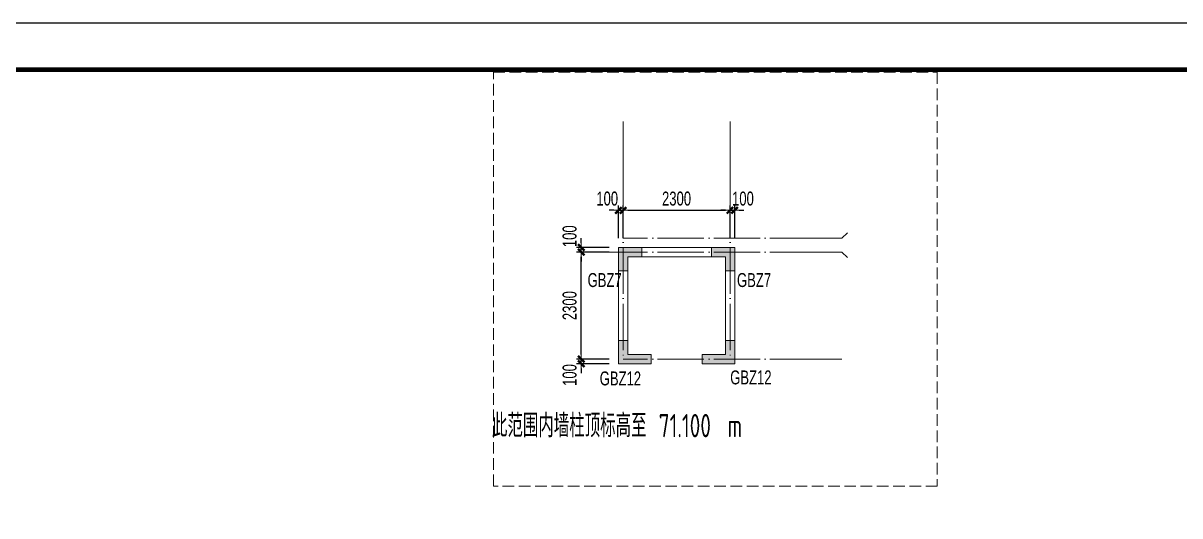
# Model space of a CAD drawing. Extents: x 5874492 to 7194610, y -939842 to -279257.
# Drawn here: x 6298766 to 6323649, y -747518 to -736922 of the extents above; entities that cross this region are included whole.
import ezdxf
from ezdxf.enums import TextEntityAlignment as Align

# ---------------------------------------------------------------- set-up
doc = ezdxf.new("R2010")
doc.units = 0
doc.header["$LTSCALE"] = 1000
doc.linetypes.add('DASH', pattern=[0.35, 0.25, -0.1])
doc.linetypes.add('DOTE', pattern=[2.42, 2, -0.2, 0.02, -0.2])
for name, color, linetype, lineweight in [('S-基础-HATCH', 251, 'Continuous', 20), ('S-墙柱-COLU', 50, 'Continuous', 20), ('S-墙柱-DIM', 3, 'Continuous', 20), ('S-板-BEAM', 4, 'DASH', 20), ('S-轴网-轴号', 3, 'Continuous', 20), ('S-轴网-轴线', 1, 'DOTE', 9), ('S-通用-TEXT', 7, 'Continuous', 20)]:
    doc.layers.add(name, color=color, linetype=linetype, lineweight=lineweight)
doc.layers.add('Y-云图图框', color=7, linetype='Continuous')
doc.styles.add('_YT_Name', font='', dxfattribs={"width": 0.8})
doc.styles.add('_YT_Sign_Text', font='ros.shx', dxfattribs={"width": 0.8, "bigfont": 'hztxt.shx'})
doc.styles.add('BW_Dim', font='Bweng.shx', dxfattribs={"width": 0.7, "bigfont": 'hztxt.shx'})
doc.styles.get("Standard").update_dxf_attribs({"font": 'gbenor.shx', "bigfont": 'gbcbig.shx'})
doc.styles.add('TSSD_Dimension', font='tssdeng.shx', dxfattribs={"width": 0.7, "bigfont": 'tssdchn.shx'})
doc.styles.get('_YT_Name').set_extended_font_data('SimHei')
doc.dimstyles.new('Cyz_100_100', dxfattribs={"dimtxt": 300, "dimasz": 100, "dimexe": 100, "dimexo": 200, "dimgap": 100, "dimtad": 1, "dimdec": 0, "dimzin": 0, "dimdsep": 46, "dimtxsty": 'BW_Dim', "dimblk": '_bwk', "dimcen": 0, "dimclrt": 7, "dimadec": 0, "dimazin": 0, "dimtfac": 1, "dimtdec": 0, "dimtix": 1, "dimtmove": 2, "dimatfit": 0, "dimfxl": 0, "dimtolj": 1, "dimtzin": 0, "dimarcsym": 0})

# ---------------------------------------------------------------- blocks, each defined once
blk = doc.blocks.new('ECMCTK_A1_横_单行图名--0')
at = {"color": 4}
blk.add_lwpolyline([(0, 0), (841, 0), (841, 594), (0, 594)], close=True, dxfattribs=at)
at = {"const_width": 1}
blk.add_lwpolyline([(25, 10), (831, 10), (831, 584), (25, 584)], close=True, dxfattribs=at)
at = {"color": 80, "flags": 3}
for tag, height, p in [('YTHQINS', 3, (34.31, 585.5)), ('ECMCKEY', 3, (292.07, 288.23)), ('YTTQINS', 5.62, (848.03, 12.81)), ('YTFRAME', 3, (652.76, 5.84)), ('YTBARCODE_T1', 3, (749.78, 5.95))]:
    blk.add_attdef(tag, text='', height=height, dxfattribs=at).set_placement(p, align=Align.MIDDLE_CENTER)
for tag, height, style, width, p in [('证书编号', 4, '_YT_Sign_Text', 0.8, (708.87, 43.81)), ('审查批准号', 4, '_YT_Sign_Text', 0.8, (761.06, 43.81)), ('工程号', 4, '_YT_Sign_Text', 0.5, (804.08, 44.12)), ('设计单位', 6, '_YT_Name', 0.8, (623.75, 38.6)), ('建设单位', 4, '_YT_Sign_Text', 0.8, (734.96, 36.11)), ('阶段', 4, '_YT_Sign_Text', 0.8, (804.08, 35.81)), ('项目号', 4, '_YT_Sign_Text', 0.5, (822.08, 33.72)), ('项目名称', 4, '_YT_Sign_Text', 0.8, (734.96, 28.11)), ('专业', 4, '_YT_Sign_Text', 0.8, (804.08, 27.31)), ('图纸编号', 4, '_YT_Sign_Text', 0.5, (803.93, 19.36)), ('图纸名称', 4.5, '_YT_Name', 0.8, (735.39, 15.06)), ('版本号', 4, '_YT_Sign_Text', 0.8, (822.08, 13)), ('出图比例', 4.2, '_YT_Sign_Text', 0.8, (681.82, 11.78)), ('日期', 4, '_YT_Sign_Text', 0.5, (803.88, 12.13))]:
    blk.add_attdef(tag, text='', height=height, dxfattribs=dict(style=style, width=width)).set_placement(p, align=Align.CENTER)
at = {"style": '_YT_Sign_Text', "width": 0.8, "flags": 3}
for tag, p, height in [('[审定人]', (590.95, 27.81), 4.1), ('{审定人}', (605.87, 26.45), 6.24), ('[校对人]', (642.23, 27.82), 4.1), ('{校对人}', (658.35, 26.53), 6.24), ('{审核人}', (606.98, 18.44), 6.24), ('{设计人}', (658.48, 18.54), 6.24), ('[审核人]', (591.01, 19.76), 4.1), ('[设计人]', (642.47, 20.21), 4.1), ('{项目负责人}', (608.28, 10.72), 6.24), ('[项目负责人]', (590.78, 12.01), 4.1), ('[专业负责人]', (642.74, 11.77), 4.1), ('{专业负责人}', (658.58, 10.36), 6.24)]:
    blk.add_attdef(tag, p, '', height=height, dxfattribs=at)
at = {"color": 80, "flags": 3}
for tag, p in [('YTBZSIT', (25, 10)), ('EXT_TK_LEFT', (25, 10)), ('YTQRCODE', (551.04, 11.91))]:
    blk.add_attdef(tag, p, '', height=3, dxfattribs=at)
blk = doc.blocks.new('_bwk')
blk.add_line((-1, 0), (0, 0))
at = {"const_width": 0.5}
blk.add_lwpolyline([(-0.7, -0.7), (0.7, 0.7)], dxfattribs=at)
blk = doc.blocks.new('*D1215')
at = {"layer": 'Defpoints', "color": 0, "transparency": 16777216}
for p in [(6310772, -744147), (6311572, -744147), (6311572, -744247)]:
    blk.add_point(p, dxfattribs=at)
at = {"layer": 'S-墙柱-DIM', "color": 0, "lineweight": -2, "transparency": 16777216}
for p, q in [((6310772, -744047), (6310772, -743947)), ((6311372, -744147), (6310672, -744147)), ((6310772, -744247), (6310772, -744147)), ((6311372, -744247), (6310672, -744247)), ((6310772, -744347), (6310772, -744447))]:
    blk.add_line(p, q, dxfattribs=at)
at = {"layer": 'S-墙柱-DIM', "color": 0, "lineweight": -2, "transparency": 16777216, "xscale": 100, "yscale": 100, "zscale": 100}
for p, rotation in [((6310772, -744147), 270), ((6310772, -744247), 90)]:
    blk.add_blockref('_bwk', p, dxfattribs=dict(at, rotation=rotation))
at = {"layer": 'S-墙柱-DIM', "color": 7, "transparency": 16777216, "insert": (6310522, -744489), "char_height": 300, "attachment_point": 5, "rotation": 90, "style": 'BW_Dim'}
blk.add_mtext('\\A1;100', dxfattribs=at)
blk = doc.blocks.new('*D1216')
at = {"layer": 'Defpoints', "color": 0, "transparency": 16777216}
for p in [(6310772, -741847), (6311572, -741847), (6311572, -744147)]:
    blk.add_point(p, dxfattribs=at)
at = {"layer": 'S-墙柱-DIM', "color": 0, "lineweight": -2, "transparency": 16777216}
for p, q in [((6311372, -741847), (6310672, -741847)), ((6310772, -744047), (6310772, -741947)), ((6311372, -744147), (6310672, -744147))]:
    blk.add_line(p, q, dxfattribs=at)
at = {"layer": 'S-墙柱-DIM', "color": 0, "lineweight": -2, "transparency": 16777216, "xscale": 100, "yscale": 100, "zscale": 100}
for p, rotation in [((6310772, -741847), 90), ((6310772, -744147), 270)]:
    blk.add_blockref('_bwk', p, dxfattribs=dict(at, rotation=rotation))
at = {"layer": 'S-墙柱-DIM', "color": 7, "transparency": 16777216, "insert": (6310522, -742997), "char_height": 300, "attachment_point": 5, "rotation": 90, "style": 'BW_Dim'}
blk.add_mtext('\\A1;2300', dxfattribs=at)
blk = doc.blocks.new('*D1217')
at = {"layer": 'Defpoints', "color": 0, "transparency": 16777216}
for p in [(6313972, -740947), (6311672, -741747), (6313972, -741747)]:
    blk.add_point(p, dxfattribs=at)
at = {"layer": 'S-墙柱-DIM', "color": 0, "lineweight": -2, "transparency": 16777216}
for p, q in [((6311672, -741547), (6311672, -740847)), ((6311772, -740947), (6313872, -740947)), ((6313972, -741547), (6313972, -740847))]:
    blk.add_line(p, q, dxfattribs=at)
at = {"layer": 'S-墙柱-DIM', "color": 0, "lineweight": -2, "transparency": 16777216, "xscale": 100, "yscale": 100, "zscale": 100, "rotation": 180}
blk.add_blockref('_bwk', (6311672, -740947), dxfattribs=at)
at = {"layer": 'S-墙柱-DIM', "color": 0, "lineweight": -2, "transparency": 16777216, "xscale": 100, "yscale": 100, "zscale": 100}
blk.add_blockref('_bwk', (6313972, -740947), dxfattribs=at)
at = {"layer": 'S-墙柱-DIM', "color": 7, "transparency": 16777216, "insert": (6312822, -740697), "char_height": 300, "attachment_point": 5, "style": 'BW_Dim'}
blk.add_mtext('\\A1;2300', dxfattribs=at)
blk = doc.blocks.new('*D1218')
at = {"layer": 'Defpoints', "color": 0, "transparency": 16777216}
for p in [(6314072, -740947), (6313972, -741747), (6314072, -741747)]:
    blk.add_point(p, dxfattribs=at)
at = {"layer": 'S-墙柱-DIM', "color": 0, "lineweight": -2, "transparency": 16777216}
for p, q in [((6313872, -740947), (6313772, -740947)), ((6313972, -741547), (6313972, -740847)), ((6313972, -740947), (6314072, -740947)), ((6314072, -741547), (6314072, -740847)), ((6314172, -740947), (6314272, -740947))]:
    blk.add_line(p, q, dxfattribs=at)
at = {"layer": 'S-墙柱-DIM', "color": 0, "lineweight": -2, "transparency": 16777216, "xscale": 100, "yscale": 100, "zscale": 100}
blk.add_blockref('_bwk', (6313972, -740947), dxfattribs=at)
at = {"layer": 'S-墙柱-DIM', "color": 0, "lineweight": -2, "transparency": 16777216, "xscale": 100, "yscale": 100, "zscale": 100, "rotation": 180}
blk.add_blockref('_bwk', (6314072, -740947), dxfattribs=at)
at = {"layer": 'S-墙柱-DIM', "color": 7, "transparency": 16777216, "insert": (6314250, -740697), "char_height": 300, "attachment_point": 5, "style": 'BW_Dim'}
blk.add_mtext('\\A1;100', dxfattribs=at)
blk = doc.blocks.new('*D1219')
at = {"layer": 'Defpoints', "color": 0, "transparency": 16777216}
for p in [(6311672, -740947), (6311572, -741747), (6311672, -741747)]:
    blk.add_point(p, dxfattribs=at)
at = {"layer": 'S-墙柱-DIM', "color": 0, "lineweight": -2, "transparency": 16777216}
for p, q in [((6311472, -740947), (6311372, -740947)), ((6311572, -741547), (6311572, -740847)), ((6311572, -740947), (6311672, -740947)), ((6311672, -741547), (6311672, -740847)), ((6311772, -740947), (6311872, -740947))]:
    blk.add_line(p, q, dxfattribs=at)
at = {"layer": 'S-墙柱-DIM', "color": 0, "lineweight": -2, "transparency": 16777216, "xscale": 100, "yscale": 100, "zscale": 100}
blk.add_blockref('_bwk', (6311572, -740947), dxfattribs=at)
at = {"layer": 'S-墙柱-DIM', "color": 0, "lineweight": -2, "transparency": 16777216, "xscale": 100, "yscale": 100, "zscale": 100, "rotation": 180}
blk.add_blockref('_bwk', (6311672, -740947), dxfattribs=at)
at = {"layer": 'S-墙柱-DIM', "color": 7, "transparency": 16777216, "insert": (6311330, -740697), "char_height": 300, "attachment_point": 5, "style": 'BW_Dim'}
blk.add_mtext('\\A1;100', dxfattribs=at)
blk = doc.blocks.new('*D1220')
at = {"layer": 'Defpoints', "color": 0, "transparency": 16777216}
for p in [(6310772, -741747), (6311572, -741747), (6311572, -741847)]:
    blk.add_point(p, dxfattribs=at)
at = {"layer": 'S-墙柱-DIM', "color": 0, "lineweight": -2, "transparency": 16777216}
for p, q in [((6310772, -741647), (6310772, -741547)), ((6311372, -741747), (6310672, -741747)), ((6311372, -741847), (6310672, -741847)), ((6310772, -741847), (6310772, -741747)), ((6310772, -741947), (6310772, -742047))]:
    blk.add_line(p, q, dxfattribs=at)
at = {"layer": 'S-墙柱-DIM', "color": 0, "lineweight": -2, "transparency": 16777216, "xscale": 100, "yscale": 100, "zscale": 100}
for p, rotation in [((6310772, -741747), 270), ((6310772, -741847), 90)]:
    blk.add_blockref('_bwk', p, dxfattribs=dict(at, rotation=rotation))
at = {"layer": 'S-墙柱-DIM', "color": 7, "transparency": 16777216, "insert": (6310522, -741505), "char_height": 300, "attachment_point": 5, "rotation": 90, "style": 'BW_Dim'}
blk.add_mtext('\\A1;100', dxfattribs=at)

msp = doc.modelspace()

# ---------------------------------------------------------------- hatches: boundary and pattern name
at = {"layer": 'S-基础-HATCH'}
for points in [[(6311772.4, -741947.1), (6312072.4, -741947.1), (6312072.4, -741747.1), (6311572.4, -741747.1), (6311572.4, -742247.1), (6311772.4, -742247.1)], [(6313872.4, -741947.1), (6313572.4, -741947.1), (6313572.4, -741747.1), (6314072.4, -741747.1), (6314072.4, -742247.1), (6313872.4, -742247.1)], [(6311772.4, -744047.1), (6311772.4, -743747.1), (6311572.4, -743747.1), (6311572.4, -744247.1), (6312272.4, -744247.1), (6312272.4, -744047.1)], [(6313872.4, -744047.1), (6313872.4, -743747.1), (6314072.4, -743747.1), (6314072.4, -744247.1), (6313372.4, -744247.1), (6313372.4, -744047.1)]]:
    msp.add_hatch(color=256, dxfattribs=at).paths.add_polyline_path(points)

# ---------------------------------------------------------------- linework, layer by layer
at = {"layer": 'S-墙柱-COLU'}
for points in [[(6311772.4, -741947.1), (6312072.4, -741947.1), (6312072.4, -741747.1), (6311572.4, -741747.1), (6311572.4, -742247.1), (6311772.4, -742247.1)], [(6311572.4, -744247.1), (6312272.4, -744247.1), (6312272.4, -744047.1), (6311772.4, -744047.1), (6311772.4, -741947.1), (6313872.4, -741947.1), (6313872.4, -744047.1), (6313372.4, -744047.1), (6313372.4, -744247.1), (6314072.4, -744247.1), (6314072.4, -741747.1), (6311572.4, -741747.1)], [(6313872.4, -741947.1), (6313572.4, -741947.1), (6313572.4, -741747.1), (6314072.4, -741747.1), (6314072.4, -742247.1), (6313872.4, -742247.1)], [(6311772.4, -744047.1), (6311772.4, -743747.1), (6311572.4, -743747.1), (6311572.4, -744247.1), (6312272.4, -744247.1), (6312272.4, -744047.1)], [(6313872.4, -744047.1), (6313872.4, -743747.1), (6314072.4, -743747.1), (6314072.4, -744247.1), (6313372.4, -744247.1), (6313372.4, -744047.1)]]:
    msp.add_lwpolyline(points, close=True, dxfattribs=at)
at = {"layer": 'S-板-BEAM'}
msp.add_lwpolyline([(6308881.2, -737980.1), (6318431.2, -737980.1), (6318431.2, -746880.1), (6308881.2, -746880.1)], close=True, dxfattribs=at)
at = {"layer": 'S-轴网-轴号'}
for p, q in [((6311672.4, -740636.2), (6311672.4, -739037.5)), ((6313972.4, -740636.2), (6313972.4, -739037.5)), ((6316496.3, -741429.9), (6316379.1, -741547.1)), ((6314974.7, -741547.1), (6316379.1, -741547.1)), ((6314974.7, -741847.1), (6316379.1, -741847.1)), ((6316496.3, -741964.2), (6316379.1, -741847.1)), ((6314974.7, -744147.1), (6316379.1, -744147.1))]:
    msp.add_line(p, q, dxfattribs=at)
at = {"layer": 'S-轴网-轴线', "ltscale": 0.5}
for p, q in [((6315830.5, -741547.1), (6311672.4, -741547.1)), ((6315830.5, -741847.1), (6311230.9, -741847.1)), ((6315830.5, -744147.1), (6311672.4, -744147.1))]:
    msp.add_line(p, q, dxfattribs=at)
for points in [[(6311672.4, -740536.2), (6311672.4, -744147.1)], [(6313972.4, -740536.2), (6313972.4, -744147.1)]]:
    msp.add_lwpolyline(points, dxfattribs=at)

# ---------------------------------------------------------------- block references
at = {"layer": 'Y-云图图框', "xscale": 100, "yscale": 100, "zscale": 100}
msp.add_blockref('ECMCTK_A1_横_单行图名--0', (6278150.3, -796322.4), dxfattribs=at)

# ---------------------------------------------------------------- texts
at = {"layer": 'S-板-BEAM', "style": 'TSSD_Dimension', "width": 0.7}
for s, p in [('此范围内墙柱顶标高至', (6308850.7, -745827.8)), ('m', (6313919, -745827.8))]:
    msp.add_text(s, height=500, dxfattribs=at).set_placement(p)
at = {"layer": 'S-板-BEAM', "color": 6, "style": 'TSSD_Dimension', "width": 0.7}
msp.add_text('71.100', height=500, dxfattribs=at).set_placement((6312438.2, -745827.8))
at = {"layer": 'S-通用-TEXT', "style": 'BW_Dim', "width": 0.7}
for s, p in [('GBZ7', (6310908.5, -742297.1)), ('GBZ7', (6314122.4, -742297.1)), ('GBZ12', (6311169.3, -744413)), ('GBZ12', (6313976, -744390.7))]:
    msp.add_text(s, height=300, dxfattribs=at).set_placement(p, align=Align.TOP_LEFT)

# ---------------------------------------------------------------- dimensions: what is measured, and where the dimension line sits
at = {"layer": 'S-墙柱-DIM'}
for base, p1, p2, picture, middle in [((6311672.4, -740947.1), (6311572.4, -741747.1), (6311672.4, -741747.1), '*D1219', (6311330.4, -740697.1)), ((6314072.4, -740947.1), (6313972.4, -741747.1), (6314072.4, -741747.1), '*D1218', (6314249.7, -740697.1))]:
    dim = msp.add_linear_dim(base=base, p1=p1, p2=p2, dimstyle='Cyz_100_100', dxfattribs=at)
    dim.commit()
    dim.dimension.update_dxf_attribs({"geometry": picture, "text_midpoint": middle, "dimtype": 128})
dim = msp.add_linear_dim(base=(6313972.4, -740947.1), p1=(6311672.4, -741747.1), p2=(6313972.4, -741747.1), dimstyle='Cyz_100_100', dxfattribs=at)
dim.commit()
dim.dimension.update_dxf_attribs({"geometry": '*D1217', "text_midpoint": (6312822.4, -740697.1)})
for base, p1, p2, picture, middle in [((6310772.4, -741747.1), (6311572.4, -741847.1), (6311572.4, -741747.1), '*D1220', (6310522.4, -741505.2)), ((6310772.4, -744147.1), (6311572.4, -744247.1), (6311572.4, -744147.1), '*D1215', (6310522.4, -744489))]:
    dim = msp.add_linear_dim(base=base, p1=p1, p2=p2, angle=90, dimstyle='Cyz_100_100', dxfattribs=at)
    dim.commit()
    dim.dimension.update_dxf_attribs({"geometry": picture, "text_midpoint": middle, "dimtype": 128})
dim = msp.add_linear_dim(base=(6310772.4, -741847.1), p1=(6311572.4, -744147.1), p2=(6311572.4, -741847.1), angle=90, dimstyle='Cyz_100_100', dxfattribs=at)
dim.commit()
dim.dimension.update_dxf_attribs({"geometry": '*D1216', "text_midpoint": (6310522.4, -742997.1)})

doc.saveas('drawing.dxf')
